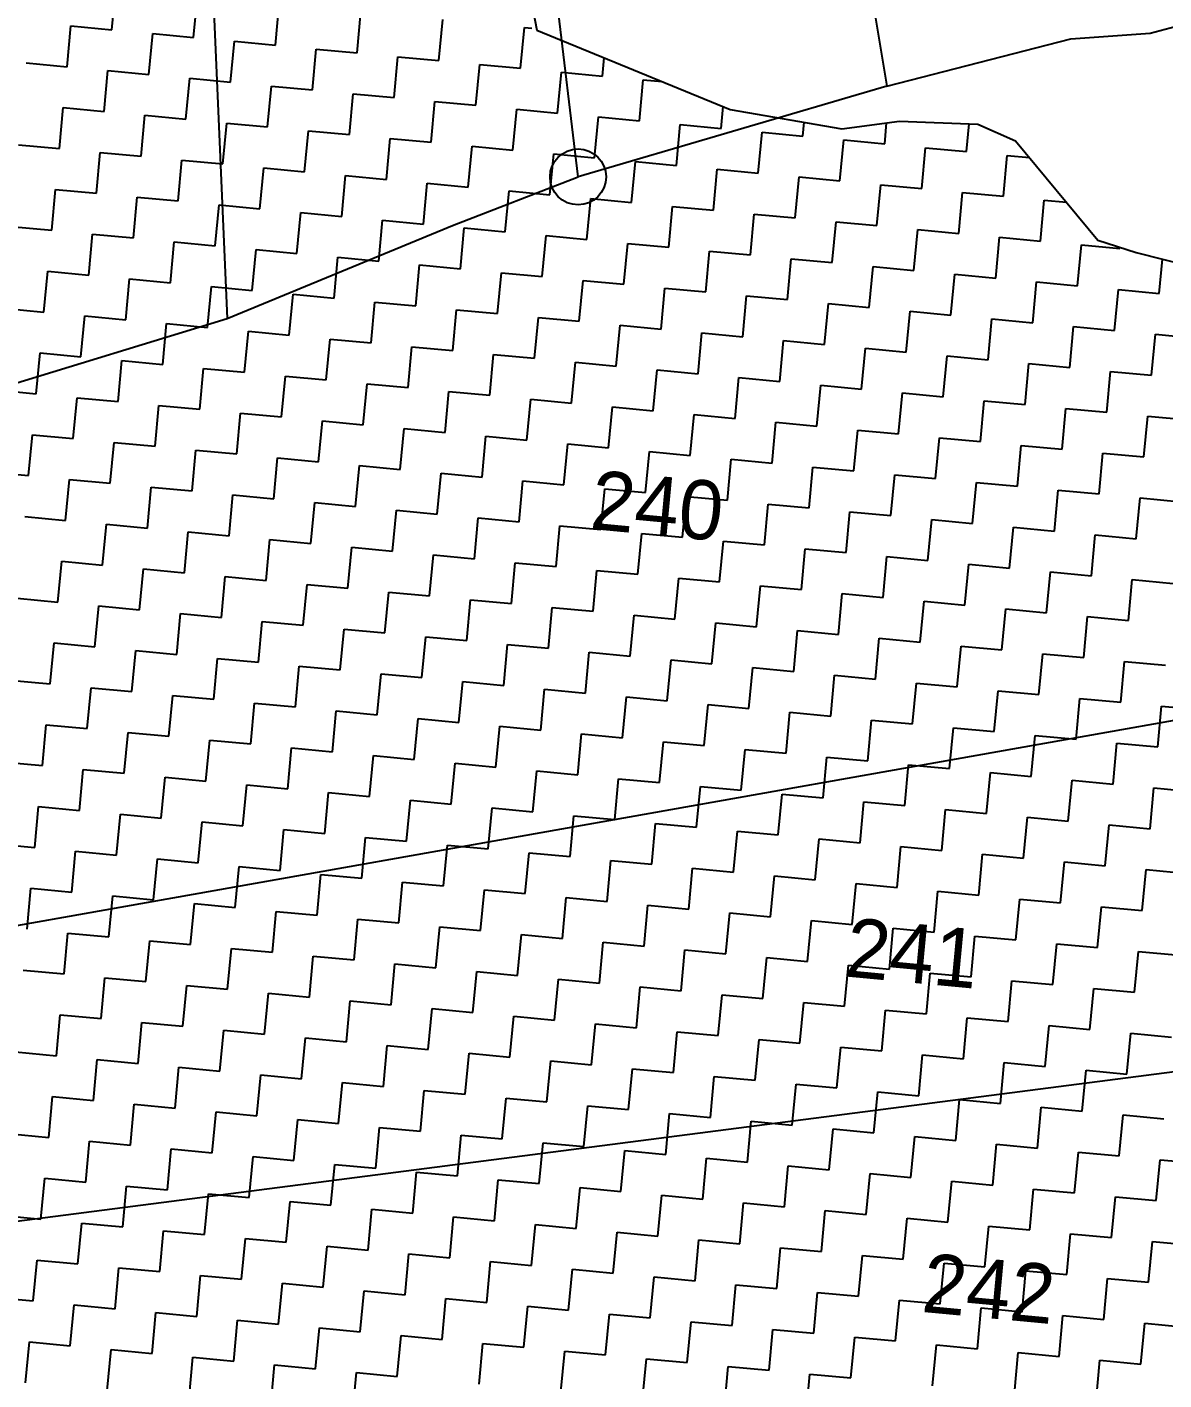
# Model space of a CAD drawing. Header units: metres. Extents: x 279090 to 282389, y 2073542 to 2078104.
# Drawn here: x 279604.6 to 279778.2, y 2076917.5 to 2077123.9 of the extents above; entities that cross this region are included whole.
import ezdxf
from ezdxf.enums import TextEntityAlignment as Align

# ---------------------------------------------------------------- set-up
doc = ezdxf.new("R2010")
doc.units = ezdxf.units.M
doc.header["$LTSCALE"] = 0.3
doc.header["$MEASUREMENT"] = 0
for name, color, linetype in [('POLY_HATCH', 12, 'Continuous'), ('POLY_PARCEL', 6, 'Continuous'), ('TEXT_PARCEL', 7, 'Continuous')]:
    doc.layers.add(name, color=color, linetype=linetype)
doc.styles.add('TEXT_MAP', font='', dxfattribs={"height": 1.8})
doc.styles.get('TEXT_MAP').set_extended_font_data('Kruti Dev 050')

msp = doc.modelspace()

# ---------------------------------------------------------------- linework, layer by layer
msp.add_circle((279688.74, 2077101.07), 4.27)
at = {"layer": 'POLY_HATCH', "linetype": 'Continuous'}
for p, q in [((279617.58, 2077123.53), (279618.17, 2077129.77)), ((279630.06, 2077122.36), (279630.65, 2077128.59)), ((279642.54, 2077121.18), (279643.12, 2077127.42)), ((279655.01, 2077120), (279655.6, 2077126.24)), ((279610.75, 2077117.88), (279611.34, 2077124.12)), ((279611.34, 2077124.12), (279617.58, 2077123.53)), ((279667.49, 2077118.83), (279668.08, 2077125.07)), ((279679.97, 2077117.65), (279680.56, 2077123.89)), ((279680.56, 2077123.89), (279681.68, 2077123.78)), ((279623.23, 2077116.7), (279623.82, 2077122.94)), ((279623.82, 2077122.94), (279630.06, 2077122.36)), ((279635.71, 2077115.53), (279636.3, 2077121.77)), ((279636.3, 2077121.77), (279642.54, 2077121.18)), ((279648.19, 2077114.35), (279648.78, 2077120.59)), ((279648.78, 2077120.59), (279655.01, 2077120)), ((279660.67, 2077113.18), (279661.25, 2077119.41)), ((279661.25, 2077119.41), (279667.49, 2077118.83)), ((279692.45, 2077116.47), (279692.71, 2077119.26)), ((279604.51, 2077118.47), (279610.75, 2077117.88)), ((279616.4, 2077111.05), (279616.99, 2077117.29)), ((279616.99, 2077117.29), (279623.23, 2077116.7)), ((279673.14, 2077112), (279673.73, 2077118.24)), ((279673.73, 2077118.24), (279679.97, 2077117.65)), ((279685.62, 2077110.82), (279686.21, 2077117.06)), ((279686.21, 2077117.06), (279692.45, 2077116.47)), ((279628.88, 2077109.88), (279629.47, 2077116.12)), ((279629.47, 2077116.12), (279635.71, 2077115.53)), ((279641.36, 2077108.7), (279641.95, 2077114.94)), ((279641.95, 2077114.94), (279648.19, 2077114.35)), ((279698.1, 2077109.65), (279698.69, 2077115.89)), ((279698.69, 2077115.89), (279701.6, 2077115.61)), ((279653.84, 2077107.52), (279654.43, 2077113.76)), ((279654.43, 2077113.76), (279660.67, 2077113.18)), ((279609.58, 2077105.4), (279610.16, 2077111.64)), ((279610.16, 2077111.64), (279616.4, 2077111.05)), ((279666.32, 2077106.35), (279666.9, 2077112.59)), ((279666.9, 2077112.59), (279673.14, 2077112)), ((279678.8, 2077105.17), (279679.38, 2077111.41)), ((279679.38, 2077111.41), (279685.62, 2077110.82)), ((279710.58, 2077108.47), (279710.89, 2077111.8)), ((279622.05, 2077104.23), (279622.64, 2077110.47)), ((279622.64, 2077110.47), (279628.88, 2077109.88)), ((279634.53, 2077103.05), (279635.12, 2077109.29)), ((279635.12, 2077109.29), (279641.36, 2077108.7)), ((279691.27, 2077104), (279691.86, 2077110.24)), ((279691.86, 2077110.24), (279698.1, 2077109.65)), ((279703.75, 2077102.82), (279704.34, 2077109.06)), ((279704.34, 2077109.06), (279710.58, 2077108.47)), ((279723.06, 2077107.29), (279723.26, 2077109.41)), ((279735.54, 2077106.12), (279735.84, 2077109.33)), ((279748.01, 2077104.94), (279748.41, 2077109.18)), ((279647.01, 2077101.87), (279647.6, 2077108.11)), ((279647.6, 2077108.11), (279653.84, 2077107.52)), ((279659.49, 2077100.7), (279660.08, 2077106.94)), ((279660.08, 2077106.94), (279666.32, 2077106.35)), ((279716.23, 2077101.64), (279716.82, 2077107.88)), ((279716.82, 2077107.88), (279723.06, 2077107.29)), ((279728.71, 2077100.47), (279729.3, 2077106.71)), ((279729.3, 2077106.71), (279735.54, 2077106.12)), ((279603.34, 2077105.99), (279609.58, 2077105.4)), ((279615.23, 2077098.57), (279615.82, 2077104.81)), ((279615.82, 2077104.81), (279622.05, 2077104.23)), ((279671.97, 2077099.52), (279672.56, 2077105.76)), ((279672.56, 2077105.76), (279678.8, 2077105.17)), ((279741.19, 2077099.29), (279741.77, 2077105.53)), ((279741.77, 2077105.53), (279748.01, 2077104.94)), ((279627.71, 2077097.4), (279628.29, 2077103.64)), ((279628.29, 2077103.64), (279634.53, 2077103.05)), ((279684.45, 2077098.35), (279685.03, 2077104.58)), ((279685.03, 2077104.58), (279691.27, 2077104)), ((279696.92, 2077097.17), (279697.51, 2077103.41)), ((279697.51, 2077103.41), (279703.75, 2077102.82)), ((279753.67, 2077098.12), (279754.25, 2077104.35)), ((279754.25, 2077104.35), (279757.62, 2077104.04)), ((279640.18, 2077096.22), (279640.77, 2077102.46)), ((279640.77, 2077102.46), (279647.01, 2077101.87)), ((279652.66, 2077095.05), (279653.25, 2077101.29)), ((279653.25, 2077101.29), (279659.49, 2077100.7)), ((279709.4, 2077095.99), (279709.99, 2077102.23)), ((279709.99, 2077102.23), (279716.23, 2077101.64)), ((279721.88, 2077094.82), (279722.47, 2077101.06)), ((279722.47, 2077101.06), (279728.71, 2077100.47)), ((279608.4, 2077092.92), (279608.99, 2077099.16)), ((279608.99, 2077099.16), (279615.23, 2077098.57)), ((279665.14, 2077093.87), (279665.73, 2077100.11)), ((279665.73, 2077100.11), (279671.97, 2077099.52)), ((279677.62, 2077092.69), (279678.21, 2077098.93)), ((279678.21, 2077098.93), (279684.45, 2077098.35)), ((279734.36, 2077093.64), (279734.95, 2077099.88)), ((279734.95, 2077099.88), (279741.19, 2077099.29)), ((279746.84, 2077092.46), (279747.43, 2077098.7)), ((279747.43, 2077098.7), (279753.67, 2077098.12)), ((279620.88, 2077091.75), (279621.47, 2077097.99)), ((279621.47, 2077097.99), (279627.71, 2077097.4)), ((279633.36, 2077090.57), (279633.94, 2077096.81)), ((279633.94, 2077096.81), (279640.18, 2077096.22)), ((279690.1, 2077091.52), (279690.69, 2077097.76)), ((279690.69, 2077097.76), (279696.92, 2077097.17)), ((279702.58, 2077090.34), (279703.16, 2077096.58)), ((279703.16, 2077096.58), (279709.4, 2077095.99)), ((279759.32, 2077091.29), (279759.9, 2077097.53)), ((279759.9, 2077097.53), (279763.27, 2077097.21)), ((279645.83, 2077089.4), (279646.42, 2077095.63)), ((279646.42, 2077095.63), (279652.66, 2077095.05)), ((279658.31, 2077088.22), (279658.9, 2077094.46)), ((279658.9, 2077094.46), (279665.14, 2077093.87)), ((279715.05, 2077089.17), (279715.64, 2077095.4)), ((279715.64, 2077095.4), (279721.88, 2077094.82)), ((279602.16, 2077093.51), (279608.4, 2077092.92)), ((279614.05, 2077086.1), (279614.64, 2077092.34)), ((279614.64, 2077092.34), (279620.88, 2077091.75)), ((279670.79, 2077087.04), (279671.38, 2077093.28)), ((279671.38, 2077093.28), (279677.62, 2077092.69)), ((279727.53, 2077087.99), (279728.12, 2077094.23)), ((279728.12, 2077094.23), (279734.36, 2077093.64)), ((279740.01, 2077086.81), (279740.6, 2077093.05)), ((279740.6, 2077093.05), (279746.84, 2077092.46)), ((279626.53, 2077084.92), (279627.12, 2077091.16)), ((279627.12, 2077091.16), (279633.36, 2077090.57)), ((279683.27, 2077085.87), (279683.86, 2077092.11)), ((279683.86, 2077092.11), (279690.1, 2077091.52)), ((279695.75, 2077084.69), (279696.34, 2077090.93)), ((279696.34, 2077090.93), (279702.58, 2077090.34)), ((279752.49, 2077085.64), (279753.08, 2077091.88)), ((279753.08, 2077091.88), (279759.32, 2077091.29)), ((279764.97, 2077084.46), (279765.56, 2077090.7)), ((279765.56, 2077090.7), (279771.41, 2077090.15)), ((279639.01, 2077083.74), (279639.6, 2077089.98)), ((279639.6, 2077089.98), (279645.83, 2077089.4)), ((279651.49, 2077082.57), (279652.07, 2077088.81)), ((279652.07, 2077088.81), (279658.31, 2077088.22)), ((279708.23, 2077083.51), (279708.81, 2077089.75)), ((279708.81, 2077089.75), (279715.05, 2077089.17)), ((279720.71, 2077082.34), (279721.29, 2077088.58)), ((279721.29, 2077088.58), (279727.53, 2077087.99)), ((279777.45, 2077083.28), (279777.94, 2077088.5)), ((279607.22, 2077080.45), (279607.81, 2077086.68)), ((279607.81, 2077086.68), (279614.05, 2077086.1)), ((279663.96, 2077081.39), (279664.55, 2077087.63)), ((279664.55, 2077087.63), (279670.79, 2077087.04)), ((279676.44, 2077080.22), (279677.03, 2077086.45)), ((279677.03, 2077086.45), (279683.27, 2077085.87)), ((279733.18, 2077081.16), (279733.77, 2077087.4)), ((279733.77, 2077087.4), (279740.01, 2077086.81)), ((279745.66, 2077079.99), (279746.25, 2077086.22)), ((279746.25, 2077086.22), (279752.49, 2077085.64)), ((279619.7, 2077079.27), (279620.29, 2077085.51)), ((279620.29, 2077085.51), (279626.53, 2077084.92)), ((279632.18, 2077078.09), (279632.77, 2077084.33)), ((279632.77, 2077084.33), (279639.01, 2077083.74)), ((279688.92, 2077079.04), (279689.51, 2077085.28)), ((279689.51, 2077085.28), (279695.75, 2077084.69)), ((279701.4, 2077077.86), (279701.99, 2077084.1)), ((279701.99, 2077084.1), (279708.23, 2077083.51)), ((279758.14, 2077078.81), (279758.73, 2077085.05)), ((279758.73, 2077085.05), (279764.97, 2077084.46)), ((279644.66, 2077076.92), (279645.25, 2077083.16)), ((279645.25, 2077083.16), (279651.49, 2077082.57)), ((279657.14, 2077075.74), (279657.73, 2077081.98)), ((279657.73, 2077081.98), (279663.96, 2077081.39)), ((279713.88, 2077076.69), (279714.47, 2077082.93)), ((279714.47, 2077082.93), (279720.71, 2077082.34)), ((279770.62, 2077077.63), (279771.21, 2077083.87)), ((279771.21, 2077083.87), (279777.45, 2077083.28)), ((279600.98, 2077081.03), (279607.22, 2077080.45)), ((279612.87, 2077073.62), (279613.46, 2077079.86)), ((279613.46, 2077079.86), (279619.7, 2077079.27)), ((279669.62, 2077074.56), (279670.2, 2077080.8)), ((279670.2, 2077080.8), (279676.44, 2077080.22)), ((279726.36, 2077075.51), (279726.94, 2077081.75)), ((279726.94, 2077081.75), (279733.18, 2077081.16)), ((279738.83, 2077074.33), (279739.42, 2077080.57)), ((279739.42, 2077080.57), (279745.66, 2077079.99)), ((279625.35, 2077072.44), (279625.94, 2077078.68)), ((279625.94, 2077078.68), (279632.18, 2077078.09)), ((279682.09, 2077073.39), (279682.68, 2077079.63)), ((279682.68, 2077079.63), (279688.92, 2077079.04)), ((279694.57, 2077072.21), (279695.16, 2077078.45)), ((279695.16, 2077078.45), (279701.4, 2077077.86)), ((279751.31, 2077073.16), (279751.9, 2077079.4)), ((279751.9, 2077079.4), (279758.14, 2077078.81)), ((279763.79, 2077071.98), (279764.38, 2077078.22)), ((279764.38, 2077078.22), (279770.62, 2077077.63)), ((279637.83, 2077071.27), (279638.42, 2077077.51)), ((279638.42, 2077077.51), (279644.66, 2077076.92)), ((279650.31, 2077070.09), (279650.9, 2077076.33)), ((279650.9, 2077076.33), (279657.14, 2077075.74)), ((279707.05, 2077071.04), (279707.64, 2077077.28)), ((279707.64, 2077077.28), (279713.88, 2077076.69)), ((279719.53, 2077069.86), (279720.12, 2077076.1)), ((279720.12, 2077076.1), (279726.36, 2077075.51)), ((279776.27, 2077070.81), (279776.86, 2077077.05)), ((279776.86, 2077077.05), (279783.1, 2077076.46)), ((279606.05, 2077067.97), (279606.64, 2077074.21)), ((279606.64, 2077074.21), (279612.87, 2077073.62)), ((279662.79, 2077068.91), (279663.38, 2077075.15)), ((279663.38, 2077075.15), (279669.62, 2077074.56)), ((279675.27, 2077067.74), (279675.85, 2077073.98)), ((279675.85, 2077073.98), (279682.09, 2077073.39)), ((279732.01, 2077068.68), (279732.6, 2077074.92)), ((279732.6, 2077074.92), (279738.83, 2077074.33)), ((279744.49, 2077067.51), (279745.07, 2077073.75)), ((279745.07, 2077073.75), (279751.31, 2077073.16)), ((279618.53, 2077066.79), (279619.11, 2077073.03)), ((279619.11, 2077073.03), (279625.35, 2077072.44)), ((279631, 2077065.61), (279631.59, 2077071.85)), ((279631.59, 2077071.85), (279637.83, 2077071.27)), ((279687.74, 2077066.56), (279688.33, 2077072.8)), ((279688.33, 2077072.8), (279694.57, 2077072.21)), ((279700.22, 2077065.38), (279700.81, 2077071.62)), ((279700.81, 2077071.62), (279707.05, 2077071.04)), ((279756.96, 2077066.33), (279757.55, 2077072.57)), ((279757.55, 2077072.57), (279763.79, 2077071.98)), ((279643.48, 2077064.44), (279644.07, 2077070.68)), ((279644.07, 2077070.68), (279650.31, 2077070.09)), ((279655.96, 2077063.26), (279656.55, 2077069.5)), ((279656.55, 2077069.5), (279662.79, 2077068.91)), ((279712.7, 2077064.21), (279713.29, 2077070.45)), ((279713.29, 2077070.45), (279719.53, 2077069.86)), ((279769.44, 2077065.15), (279770.03, 2077071.39)), ((279770.03, 2077071.39), (279776.27, 2077070.81)), ((279599.81, 2077068.56), (279606.05, 2077067.97)), ((279668.44, 2077062.09), (279669.03, 2077068.33)), ((279669.03, 2077068.33), (279675.27, 2077067.74)), ((279725.18, 2077063.03), (279725.77, 2077069.27)), ((279725.77, 2077069.27), (279732.01, 2077068.68)), ((279737.66, 2077061.86), (279738.25, 2077068.1)), ((279738.25, 2077068.1), (279744.49, 2077067.51)), ((279611.7, 2077061.14), (279612.29, 2077067.38)), ((279612.29, 2077067.38), (279618.53, 2077066.79)), ((279624.18, 2077059.96), (279624.77, 2077066.2)), ((279624.77, 2077066.2), (279631, 2077065.61)), ((279680.92, 2077060.91), (279681.51, 2077067.15)), ((279681.51, 2077067.15), (279687.74, 2077066.56)), ((279693.4, 2077059.73), (279693.98, 2077065.97)), ((279693.98, 2077065.97), (279700.22, 2077065.38)), ((279750.14, 2077060.68), (279750.72, 2077066.92)), ((279750.72, 2077066.92), (279756.96, 2077066.33)), ((279762.61, 2077059.5), (279763.2, 2077065.74)), ((279763.2, 2077065.74), (279769.44, 2077065.15)), ((279636.66, 2077058.79), (279637.24, 2077065.03)), ((279637.24, 2077065.03), (279643.48, 2077064.44)), ((279649.13, 2077057.61), (279649.72, 2077063.85)), ((279649.72, 2077063.85), (279655.96, 2077063.26)), ((279705.87, 2077058.56), (279706.46, 2077064.8)), ((279706.46, 2077064.8), (279712.7, 2077064.21)), ((279718.35, 2077057.38), (279718.94, 2077063.62)), ((279718.94, 2077063.62), (279725.18, 2077063.03)), ((279775.09, 2077058.33), (279775.68, 2077064.57)), ((279775.68, 2077064.57), (279781.92, 2077063.98)), ((279604.87, 2077055.49), (279605.46, 2077061.73)), ((279605.46, 2077061.73), (279611.7, 2077061.14)), ((279661.61, 2077056.44), (279662.2, 2077062.67)), ((279662.2, 2077062.67), (279668.44, 2077062.09)), ((279674.09, 2077055.26), (279674.68, 2077061.5)), ((279674.68, 2077061.5), (279680.92, 2077060.91)), ((279730.83, 2077056.21), (279731.42, 2077062.44)), ((279731.42, 2077062.44), (279737.66, 2077061.86)), ((279743.31, 2077055.03), (279743.9, 2077061.27)), ((279743.9, 2077061.27), (279750.14, 2077060.68)), ((279617.35, 2077054.31), (279617.94, 2077060.55)), ((279617.94, 2077060.55), (279624.18, 2077059.96)), ((279629.83, 2077053.14), (279630.42, 2077059.38)), ((279630.42, 2077059.38), (279636.66, 2077058.79)), ((279686.57, 2077054.08), (279687.16, 2077060.32)), ((279687.16, 2077060.32), (279693.4, 2077059.73)), ((279755.79, 2077053.85), (279756.38, 2077060.09)), ((279756.38, 2077060.09), (279762.61, 2077059.5)), ((279642.31, 2077051.96), (279642.89, 2077058.2)), ((279642.89, 2077058.2), (279649.13, 2077057.61)), ((279699.05, 2077052.91), (279699.64, 2077059.15)), ((279699.64, 2077059.15), (279705.87, 2077058.56)), ((279711.53, 2077051.73), (279712.11, 2077057.97)), ((279712.11, 2077057.97), (279718.35, 2077057.38)), ((279768.27, 2077052.68), (279768.85, 2077058.92)), ((279768.85, 2077058.92), (279775.09, 2077058.33)), ((279598.63, 2077056.08), (279604.87, 2077055.49)), ((279654.78, 2077050.78), (279655.37, 2077057.02)), ((279655.37, 2077057.02), (279661.61, 2077056.44)), ((279667.26, 2077049.61), (279667.85, 2077055.85)), ((279667.85, 2077055.85), (279674.09, 2077055.26)), ((279724, 2077050.55), (279724.59, 2077056.79)), ((279724.59, 2077056.79), (279730.83, 2077056.21)), ((279736.48, 2077049.38), (279737.07, 2077055.62)), ((279737.07, 2077055.62), (279743.31, 2077055.03)), ((279610.52, 2077048.66), (279611.11, 2077054.9)), ((279611.11, 2077054.9), (279617.35, 2077054.31)), ((279623, 2077047.49), (279623.59, 2077053.72)), ((279623.59, 2077053.72), (279629.83, 2077053.14)), ((279679.74, 2077048.43), (279680.33, 2077054.67)), ((279680.33, 2077054.67), (279686.57, 2077054.08)), ((279692.22, 2077047.26), (279692.81, 2077053.49)), ((279692.81, 2077053.49), (279699.05, 2077052.91)), ((279748.96, 2077048.2), (279749.55, 2077054.44)), ((279749.55, 2077054.44), (279755.79, 2077053.85)), ((279761.44, 2077047.03), (279762.03, 2077053.26)), ((279762.03, 2077053.26), (279768.27, 2077052.68)), ((279635.48, 2077046.31), (279636.07, 2077052.55)), ((279636.07, 2077052.55), (279642.31, 2077051.96)), ((279647.96, 2077045.13), (279648.55, 2077051.37)), ((279648.55, 2077051.37), (279654.78, 2077050.78)), ((279704.7, 2077046.08), (279705.29, 2077052.32)), ((279705.29, 2077052.32), (279711.53, 2077051.73)), ((279717.18, 2077044.9), (279717.76, 2077051.14)), ((279717.76, 2077051.14), (279724, 2077050.55)), ((279773.92, 2077045.85), (279774.51, 2077052.09)), ((279774.51, 2077052.09), (279780.74, 2077051.5)), ((279604.28, 2077049.25), (279610.52, 2077048.66)), ((279660.44, 2077043.96), (279661.02, 2077050.2)), ((279661.02, 2077050.2), (279667.26, 2077049.61)), ((279672.91, 2077042.78), (279673.5, 2077049.02)), ((279673.5, 2077049.02), (279679.74, 2077048.43)), ((279729.65, 2077043.73), (279730.24, 2077049.97)), ((279730.24, 2077049.97), (279736.48, 2077049.38)), ((279616.17, 2077041.83), (279616.76, 2077048.07)), ((279616.76, 2077048.07), (279623, 2077047.49)), ((279628.65, 2077040.66), (279629.24, 2077046.9)), ((279629.24, 2077046.9), (279635.48, 2077046.31)), ((279685.39, 2077041.6), (279685.98, 2077047.84)), ((279685.98, 2077047.84), (279692.22, 2077047.26)), ((279742.13, 2077042.55), (279742.72, 2077048.79)), ((279742.72, 2077048.79), (279748.96, 2077048.2)), ((279754.61, 2077041.37), (279755.2, 2077047.61)), ((279755.2, 2077047.61), (279761.44, 2077047.03)), ((279641.13, 2077039.48), (279641.72, 2077045.72)), ((279641.72, 2077045.72), (279647.96, 2077045.13)), ((279697.87, 2077040.43), (279698.46, 2077046.67)), ((279698.46, 2077046.67), (279704.7, 2077046.08)), ((279710.35, 2077039.25), (279710.94, 2077045.49)), ((279710.94, 2077045.49), (279717.18, 2077044.9)), ((279767.09, 2077040.2), (279767.68, 2077046.44)), ((279767.68, 2077046.44), (279773.92, 2077045.85)), ((279653.61, 2077038.31), (279654.2, 2077044.54)), ((279654.2, 2077044.54), (279660.44, 2077043.96)), ((279666.09, 2077037.13), (279666.67, 2077043.37)), ((279666.67, 2077043.37), (279672.91, 2077042.78)), ((279722.83, 2077038.08), (279723.42, 2077044.31)), ((279723.42, 2077044.31), (279729.65, 2077043.73)), ((279735.31, 2077036.9), (279735.89, 2077043.14)), ((279735.89, 2077043.14), (279742.13, 2077042.55)), ((279609.35, 2077036.18), (279609.93, 2077042.42)), ((279609.93, 2077042.42), (279616.17, 2077041.83)), ((279621.82, 2077035.01), (279622.41, 2077041.25)), ((279622.41, 2077041.25), (279628.65, 2077040.66)), ((279678.57, 2077035.95), (279679.15, 2077042.19)), ((279679.15, 2077042.19), (279685.39, 2077041.6)), ((279691.04, 2077034.78), (279691.63, 2077041.02)), ((279691.63, 2077041.02), (279697.87, 2077040.43)), ((279747.78, 2077035.72), (279748.37, 2077041.96)), ((279748.37, 2077041.96), (279754.61, 2077041.37)), ((279760.26, 2077034.55), (279760.85, 2077040.79)), ((279760.85, 2077040.79), (279767.09, 2077040.2)), ((279634.3, 2077033.83), (279634.89, 2077040.07)), ((279634.89, 2077040.07), (279641.13, 2077039.48)), ((279646.78, 2077032.65), (279647.37, 2077038.89)), ((279647.37, 2077038.89), (279653.61, 2077038.31)), ((279703.52, 2077033.6), (279704.11, 2077039.84)), ((279704.11, 2077039.84), (279710.35, 2077039.25)), ((279716, 2077032.42), (279716.59, 2077038.66)), ((279716.59, 2077038.66), (279722.83, 2077038.08)), ((279772.74, 2077033.37), (279773.33, 2077039.61)), ((279773.33, 2077039.61), (279779.57, 2077039.02)), ((279603.11, 2077036.77), (279609.35, 2077036.18)), ((279659.26, 2077031.48), (279659.85, 2077037.72)), ((279659.85, 2077037.72), (279666.09, 2077037.13)), ((279671.74, 2077030.3), (279672.33, 2077036.54)), ((279672.33, 2077036.54), (279678.57, 2077035.95)), ((279728.48, 2077031.25), (279729.07, 2077037.49)), ((279729.07, 2077037.49), (279735.31, 2077036.9)), ((279615, 2077029.36), (279615.59, 2077035.6)), ((279615.59, 2077035.6), (279621.82, 2077035.01)), ((279627.48, 2077028.18), (279628.06, 2077034.42)), ((279628.06, 2077034.42), (279634.3, 2077033.83)), ((279684.22, 2077029.13), (279684.8, 2077035.37)), ((279684.8, 2077035.37), (279691.04, 2077034.78)), ((279740.96, 2077030.07), (279741.55, 2077036.31)), ((279741.55, 2077036.31), (279747.78, 2077035.72)), ((279753.44, 2077028.9), (279754.02, 2077035.14)), ((279754.02, 2077035.14), (279760.26, 2077034.55)), ((279639.95, 2077027), (279640.54, 2077033.24)), ((279640.54, 2077033.24), (279646.78, 2077032.65)), ((279696.69, 2077027.95), (279697.28, 2077034.19)), ((279697.28, 2077034.19), (279703.52, 2077033.6)), ((279709.17, 2077026.77), (279709.76, 2077033.01)), ((279709.76, 2077033.01), (279716, 2077032.42)), ((279765.91, 2077027.72), (279766.5, 2077033.96)), ((279766.5, 2077033.96), (279772.74, 2077033.37)), ((279652.43, 2077025.83), (279653.02, 2077032.07)), ((279653.02, 2077032.07), (279659.26, 2077031.48)), ((279664.91, 2077024.65), (279665.5, 2077030.89)), ((279665.5, 2077030.89), (279671.74, 2077030.3)), ((279721.65, 2077025.6), (279722.24, 2077031.84)), ((279722.24, 2077031.84), (279728.48, 2077031.25)), ((279734.13, 2077024.42), (279734.72, 2077030.66)), ((279734.72, 2077030.66), (279740.96, 2077030.07)), ((279608.17, 2077023.7), (279608.76, 2077029.94)), ((279608.76, 2077029.94), (279615, 2077029.36)), ((279620.65, 2077022.53), (279621.24, 2077028.77)), ((279621.24, 2077028.77), (279627.48, 2077028.18)), ((279677.39, 2077023.47), (279677.98, 2077029.71)), ((279677.98, 2077029.71), (279684.22, 2077029.13)), ((279689.87, 2077022.3), (279690.46, 2077028.54)), ((279690.46, 2077028.54), (279696.69, 2077027.95)), ((279746.61, 2077023.25), (279747.2, 2077029.48)), ((279747.2, 2077029.48), (279753.44, 2077028.9)), ((279759.09, 2077022.07), (279759.67, 2077028.31)), ((279759.67, 2077028.31), (279765.91, 2077027.72)), ((279633.13, 2077021.35), (279633.71, 2077027.59)), ((279633.71, 2077027.59), (279639.95, 2077027)), ((279645.61, 2077020.18), (279646.19, 2077026.42)), ((279646.19, 2077026.42), (279652.43, 2077025.83)), ((279702.35, 2077021.12), (279702.93, 2077027.36)), ((279702.93, 2077027.36), (279709.17, 2077026.77)), ((279714.82, 2077019.95), (279715.41, 2077026.19)), ((279715.41, 2077026.19), (279721.65, 2077025.6)), ((279771.56, 2077020.89), (279772.15, 2077027.13)), ((279772.15, 2077027.13), (279778.39, 2077026.54)), ((279601.93, 2077024.29), (279608.17, 2077023.7)), ((279658.08, 2077019), (279658.67, 2077025.24)), ((279658.67, 2077025.24), (279664.91, 2077024.65)), ((279727.3, 2077018.77), (279727.89, 2077025.01)), ((279727.89, 2077025.01), (279734.13, 2077024.42)), ((279613.82, 2077016.88), (279614.41, 2077023.12)), ((279614.41, 2077023.12), (279620.65, 2077022.53)), ((279670.56, 2077017.82), (279671.15, 2077024.06)), ((279671.15, 2077024.06), (279677.39, 2077023.47)), ((279683.04, 2077016.65), (279683.63, 2077022.89)), ((279683.63, 2077022.89), (279689.87, 2077022.3)), ((279739.78, 2077017.59), (279740.37, 2077023.83)), ((279740.37, 2077023.83), (279746.61, 2077023.25)), ((279752.26, 2077016.42), (279752.85, 2077022.66)), ((279752.85, 2077022.66), (279759.09, 2077022.07)), ((279626.3, 2077015.7), (279626.89, 2077021.94)), ((279626.89, 2077021.94), (279633.13, 2077021.35)), ((279638.78, 2077014.53), (279639.37, 2077020.76)), ((279639.37, 2077020.76), (279645.61, 2077020.18)), ((279695.52, 2077015.47), (279696.11, 2077021.71)), ((279696.11, 2077021.71), (279702.35, 2077021.12)), ((279708, 2077014.3), (279708.58, 2077020.53)), ((279708.58, 2077020.53), (279714.82, 2077019.95)), ((279764.74, 2077015.24), (279765.33, 2077021.48)), ((279765.33, 2077021.48), (279771.56, 2077020.89)), ((279777.22, 2077014.07), (279777.8, 2077020.3)), ((279777.8, 2077020.3), (279784.04, 2077019.72)), ((279651.26, 2077013.35), (279651.84, 2077019.59)), ((279651.84, 2077019.59), (279658.08, 2077019)), ((279663.73, 2077012.17), (279664.32, 2077018.41)), ((279664.32, 2077018.41), (279670.56, 2077017.82)), ((279720.48, 2077013.12), (279721.06, 2077019.36)), ((279721.06, 2077019.36), (279727.3, 2077018.77)), ((279732.95, 2077011.94), (279733.54, 2077018.18)), ((279733.54, 2077018.18), (279739.78, 2077017.59)), ((279606.99, 2077011.23), (279607.58, 2077017.47)), ((279607.58, 2077017.47), (279613.82, 2077016.88)), ((279619.47, 2077010.05), (279620.06, 2077016.29)), ((279620.06, 2077016.29), (279626.3, 2077015.7)), ((279676.21, 2077011), (279676.8, 2077017.24)), ((279676.8, 2077017.24), (279683.04, 2077016.65)), ((279688.69, 2077009.82), (279689.28, 2077016.06)), ((279689.28, 2077016.06), (279695.52, 2077015.47)), ((279745.43, 2077010.77), (279746.02, 2077017.01)), ((279746.02, 2077017.01), (279752.26, 2077016.42)), ((279757.91, 2077009.59), (279758.5, 2077015.83)), ((279758.5, 2077015.83), (279764.74, 2077015.24)), ((279631.95, 2077008.87), (279632.54, 2077015.11)), ((279632.54, 2077015.11), (279638.78, 2077014.53)), ((279644.43, 2077007.7), (279645.02, 2077013.94)), ((279645.02, 2077013.94), (279651.26, 2077013.35)), ((279701.17, 2077008.64), (279701.76, 2077014.88)), ((279701.76, 2077014.88), (279708, 2077014.3)), ((279770.39, 2077008.41), (279770.98, 2077014.65)), ((279770.98, 2077014.65), (279777.22, 2077014.07)), ((279600.75, 2077011.81), (279606.99, 2077011.23)), ((279656.91, 2077006.52), (279657.5, 2077012.76)), ((279657.5, 2077012.76), (279663.73, 2077012.17)), ((279713.65, 2077007.47), (279714.24, 2077013.71)), ((279714.24, 2077013.71), (279720.48, 2077013.12)), ((279726.13, 2077006.29), (279726.71, 2077012.53)), ((279726.71, 2077012.53), (279732.95, 2077011.94)), ((279612.64, 2077004.4), (279613.23, 2077010.64)), ((279613.23, 2077010.64), (279619.47, 2077010.05)), ((279669.39, 2077005.35), (279669.97, 2077011.58)), ((279669.97, 2077011.58), (279676.21, 2077011)), ((279681.86, 2077004.17), (279682.45, 2077010.41)), ((279682.45, 2077010.41), (279688.69, 2077009.82)), ((279738.6, 2077005.12), (279739.19, 2077011.35)), ((279739.19, 2077011.35), (279745.43, 2077010.77)), ((279751.08, 2077003.94), (279751.67, 2077010.18)), ((279751.67, 2077010.18), (279757.91, 2077009.59)), ((279625.12, 2077003.22), (279625.71, 2077009.46)), ((279625.71, 2077009.46), (279631.95, 2077008.87)), ((279637.6, 2077002.05), (279638.19, 2077008.29)), ((279638.19, 2077008.29), (279644.43, 2077007.7)), ((279694.34, 2077002.99), (279694.93, 2077009.23)), ((279694.93, 2077009.23), (279701.17, 2077008.64)), ((279706.82, 2077001.82), (279707.41, 2077008.06)), ((279707.41, 2077008.06), (279713.65, 2077007.47)), ((279763.56, 2077002.76), (279764.15, 2077009)), ((279764.15, 2077009), (279770.39, 2077008.41)), ((279776.04, 2077001.59), (279776.63, 2077007.83)), ((279776.63, 2077007.83), (279782.87, 2077007.24)), ((279650.08, 2077000.87), (279650.67, 2077007.11)), ((279650.67, 2077007.11), (279656.91, 2077006.52)), ((279662.56, 2076999.69), (279663.15, 2077005.93)), ((279663.15, 2077005.93), (279669.39, 2077005.35)), ((279719.3, 2077000.64), (279719.89, 2077006.88)), ((279719.89, 2077006.88), (279726.13, 2077006.29)), ((279731.78, 2076999.46), (279732.37, 2077005.7)), ((279732.37, 2077005.7), (279738.6, 2077005.12)), ((279605.82, 2076998.75), (279606.41, 2077004.99)), ((279606.41, 2077004.99), (279612.64, 2077004.4)), ((279618.3, 2076997.57), (279618.88, 2077003.81)), ((279618.88, 2077003.81), (279625.12, 2077003.22)), ((279675.04, 2076998.52), (279675.62, 2077004.76)), ((279675.62, 2077004.76), (279681.86, 2077004.17)), ((279687.51, 2076997.34), (279688.1, 2077003.58)), ((279688.1, 2077003.58), (279694.34, 2077002.99)), ((279744.26, 2076998.29), (279744.84, 2077004.53)), ((279744.84, 2077004.53), (279751.08, 2077003.94)), ((279630.77, 2076996.4), (279631.36, 2077002.63)), ((279631.36, 2077002.63), (279637.6, 2077002.05)), ((279643.25, 2076995.22), (279643.84, 2077001.46)), ((279643.84, 2077001.46), (279650.08, 2077000.87)), ((279699.99, 2076996.17), (279700.58, 2077002.41)), ((279700.58, 2077002.41), (279706.82, 2077001.82)), ((279756.73, 2076997.11), (279757.32, 2077003.35)), ((279757.32, 2077003.35), (279763.56, 2077002.76)), ((279769.21, 2076995.94), (279769.8, 2077002.18)), ((279769.8, 2077002.18), (279776.04, 2077001.59)), ((279599.58, 2076999.34), (279605.82, 2076998.75)), ((279655.73, 2076994.04), (279656.32, 2077000.28)), ((279656.32, 2077000.28), (279662.56, 2076999.69)), ((279712.47, 2076994.99), (279713.06, 2077001.23)), ((279713.06, 2077001.23), (279719.3, 2077000.64)), ((279724.95, 2076993.81), (279725.54, 2077000.05)), ((279725.54, 2077000.05), (279731.78, 2076999.46)), ((279611.47, 2076991.92), (279612.06, 2076998.16)), ((279612.06, 2076998.16), (279618.3, 2076997.57)), ((279668.21, 2076992.87), (279668.8, 2076999.11)), ((279668.8, 2076999.11), (279675.04, 2076998.52)), ((279680.69, 2076991.69), (279681.28, 2076997.93)), ((279681.28, 2076997.93), (279687.51, 2076997.34)), ((279737.43, 2076992.64), (279738.02, 2076998.88)), ((279738.02, 2076998.88), (279744.26, 2076998.29)), ((279749.91, 2076991.46), (279750.49, 2076997.7)), ((279750.49, 2076997.7), (279756.73, 2076997.11)), ((279623.95, 2076990.74), (279624.54, 2076996.98)), ((279624.54, 2076996.98), (279630.77, 2076996.4)), ((279636.43, 2076989.57), (279637.01, 2076995.81)), ((279637.01, 2076995.81), (279643.25, 2076995.22)), ((279693.17, 2076990.51), (279693.75, 2076996.75)), ((279693.75, 2076996.75), (279699.99, 2076996.17)), ((279705.64, 2076989.34), (279706.23, 2076995.58)), ((279706.23, 2076995.58), (279712.47, 2076994.99)), ((279762.39, 2076990.28), (279762.97, 2076996.52)), ((279762.97, 2076996.52), (279769.21, 2076995.94)), ((279774.86, 2076989.11), (279775.45, 2076995.35)), ((279775.45, 2076995.35), (279781.69, 2076994.76)), ((279648.9, 2076988.39), (279649.49, 2076994.63)), ((279649.49, 2076994.63), (279655.73, 2076994.04)), ((279661.38, 2076987.22), (279661.97, 2076993.46)), ((279661.97, 2076993.46), (279668.21, 2076992.87)), ((279718.12, 2076988.16), (279718.71, 2076994.4)), ((279718.71, 2076994.4), (279724.95, 2076993.81)), ((279730.6, 2076986.99), (279731.19, 2076993.23)), ((279731.19, 2076993.23), (279737.43, 2076992.64)), ((279604.64, 2076986.27), (279605.23, 2076992.51)), ((279605.23, 2076992.51), (279611.47, 2076991.92)), ((279617.12, 2076985.09), (279617.71, 2076991.33)), ((279617.71, 2076991.33), (279623.95, 2076990.74)), ((279673.86, 2076986.04), (279674.45, 2076992.28)), ((279674.45, 2076992.28), (279680.69, 2076991.69)), ((279686.34, 2076984.86), (279686.93, 2076991.1)), ((279686.93, 2076991.1), (279693.17, 2076990.51)), ((279743.08, 2076985.81), (279743.67, 2076992.05)), ((279743.67, 2076992.05), (279749.91, 2076991.46)), ((279629.6, 2076983.92), (279630.19, 2076990.16)), ((279630.19, 2076990.16), (279636.43, 2076989.57)), ((279642.08, 2076982.74), (279642.66, 2076988.98)), ((279642.66, 2076988.98), (279648.9, 2076988.39)), ((279698.82, 2076983.69), (279699.41, 2076989.93)), ((279699.41, 2076989.93), (279705.64, 2076989.34)), ((279755.56, 2076984.63), (279756.15, 2076990.87)), ((279756.15, 2076990.87), (279762.39, 2076990.28)), ((279768.04, 2076983.46), (279768.62, 2076989.7)), ((279768.62, 2076989.7), (279774.86, 2076989.11)), ((279654.55, 2076981.57), (279655.14, 2076987.8)), ((279655.14, 2076987.8), (279661.38, 2076987.22)), ((279711.3, 2076982.51), (279711.88, 2076988.75)), ((279711.88, 2076988.75), (279718.12, 2076988.16)), ((279723.77, 2076981.34), (279724.36, 2076987.57)), ((279724.36, 2076987.57), (279730.6, 2076986.99)), ((279610.29, 2076979.44), (279610.88, 2076985.68)), ((279610.88, 2076985.68), (279617.12, 2076985.09)), ((279667.03, 2076980.39), (279667.62, 2076986.63)), ((279667.62, 2076986.63), (279673.86, 2076986.04)), ((279679.51, 2076979.21), (279680.1, 2076985.45)), ((279680.1, 2076985.45), (279686.34, 2076984.86)), ((279736.25, 2076980.16), (279736.84, 2076986.4)), ((279736.84, 2076986.4), (279743.08, 2076985.81)), ((279748.73, 2076978.98), (279749.32, 2076985.22)), ((279749.32, 2076985.22), (279755.56, 2076984.63)), ((279622.77, 2076978.27), (279623.36, 2076984.51)), ((279623.36, 2076984.51), (279629.6, 2076983.92)), ((279635.25, 2076977.09), (279635.84, 2076983.33)), ((279635.84, 2076983.33), (279642.08, 2076982.74)), ((279691.99, 2076978.04), (279692.58, 2076984.28)), ((279692.58, 2076984.28), (279698.82, 2076983.69)), ((279704.47, 2076976.86), (279705.06, 2076983.1)), ((279705.06, 2076983.1), (279711.3, 2076982.51)), ((279761.21, 2076977.81), (279761.8, 2076984.05)), ((279761.8, 2076984.05), (279768.04, 2076983.46)), ((279773.69, 2076976.63), (279774.28, 2076982.87)), ((279774.28, 2076982.87), (279780.51, 2076982.28)), ((279647.73, 2076975.91), (279648.32, 2076982.15)), ((279648.32, 2076982.15), (279654.55, 2076981.57)), ((279660.21, 2076974.74), (279660.79, 2076980.98)), ((279660.79, 2076980.98), (279667.03, 2076980.39)), ((279716.95, 2076975.68), (279717.53, 2076981.92)), ((279717.53, 2076981.92), (279723.77, 2076981.34)), ((279729.42, 2076974.51), (279730.01, 2076980.75)), ((279730.01, 2076980.75), (279736.25, 2076980.16)), ((279604.05, 2076980.03), (279610.29, 2076979.44)), ((279615.94, 2076972.62), (279616.53, 2076978.85)), ((279616.53, 2076978.85), (279622.77, 2076978.27)), ((279672.68, 2076973.56), (279673.27, 2076979.8)), ((279673.27, 2076979.8), (279679.51, 2076979.21)), ((279741.9, 2076973.33), (279742.49, 2076979.57)), ((279742.49, 2076979.57), (279748.73, 2076978.98)), ((279628.42, 2076971.44), (279629.01, 2076977.68)), ((279629.01, 2076977.68), (279635.25, 2076977.09)), ((279685.16, 2076972.39), (279685.75, 2076978.62)), ((279685.75, 2076978.62), (279691.99, 2076978.04)), ((279697.64, 2076971.21), (279698.23, 2076977.45)), ((279698.23, 2076977.45), (279704.47, 2076976.86)), ((279754.38, 2076972.16), (279754.97, 2076978.39)), ((279754.97, 2076978.39), (279761.21, 2076977.81)), ((279766.86, 2076970.98), (279767.45, 2076977.22)), ((279767.45, 2076977.22), (279773.69, 2076976.63)), ((279640.9, 2076970.26), (279641.49, 2076976.5)), ((279641.49, 2076976.5), (279647.73, 2076975.91)), ((279653.38, 2076969.09), (279653.97, 2076975.33)), ((279653.97, 2076975.33), (279660.21, 2076974.74)), ((279710.12, 2076970.03), (279710.71, 2076976.27)), ((279710.71, 2076976.27), (279716.95, 2076975.68)), ((279722.6, 2076968.86), (279723.19, 2076975.1)), ((279723.19, 2076975.1), (279729.42, 2076974.51)), ((279609.12, 2076966.96), (279609.7, 2076973.2)), ((279609.7, 2076973.2), (279615.94, 2076972.62)), ((279665.86, 2076967.91), (279666.45, 2076974.15)), ((279666.45, 2076974.15), (279672.68, 2076973.56)), ((279678.34, 2076966.73), (279678.92, 2076972.97)), ((279678.92, 2076972.97), (279685.16, 2076972.39)), ((279735.08, 2076967.68), (279735.66, 2076973.92)), ((279735.66, 2076973.92), (279741.9, 2076973.33)), ((279747.55, 2076966.5), (279748.14, 2076972.74)), ((279748.14, 2076972.74), (279754.38, 2076972.16)), ((279621.59, 2076965.79), (279622.18, 2076972.03)), ((279622.18, 2076972.03), (279628.42, 2076971.44)), ((279634.07, 2076964.61), (279634.66, 2076970.85)), ((279634.66, 2076970.85), (279640.9, 2076970.26)), ((279690.81, 2076965.56), (279691.4, 2076971.8)), ((279691.4, 2076971.8), (279697.64, 2076971.21)), ((279703.29, 2076964.38), (279703.88, 2076970.62)), ((279703.88, 2076970.62), (279710.12, 2076970.03)), ((279760.03, 2076965.33), (279760.62, 2076971.57)), ((279760.62, 2076971.57), (279766.86, 2076970.98)), ((279772.51, 2076964.15), (279773.1, 2076970.39)), ((279773.1, 2076970.39), (279779.34, 2076969.8)), ((279646.55, 2076963.44), (279647.14, 2076969.67)), ((279647.14, 2076969.67), (279653.38, 2076969.09)), ((279659.03, 2076962.26), (279659.62, 2076968.5)), ((279659.62, 2076968.5), (279665.86, 2076967.91)), ((279715.77, 2076963.21), (279716.36, 2076969.44)), ((279716.36, 2076969.44), (279722.6, 2076968.86)), ((279602.88, 2076967.55), (279609.12, 2076966.96)), ((279614.77, 2076960.14), (279615.36, 2076966.38)), ((279615.36, 2076966.38), (279621.59, 2076965.79)), ((279671.51, 2076961.08), (279672.1, 2076967.32)), ((279672.1, 2076967.32), (279678.34, 2076966.73)), ((279728.25, 2076962.03), (279728.84, 2076968.27)), ((279728.84, 2076968.27), (279735.08, 2076967.68)), ((279740.73, 2076960.85), (279741.32, 2076967.09)), ((279741.32, 2076967.09), (279747.55, 2076966.5)), ((279627.25, 2076958.96), (279627.83, 2076965.2)), ((279627.83, 2076965.2), (279634.07, 2076964.61)), ((279683.99, 2076959.91), (279684.57, 2076966.15)), ((279684.57, 2076966.15), (279690.81, 2076965.56)), ((279696.46, 2076958.73), (279697.05, 2076964.97)), ((279697.05, 2076964.97), (279703.29, 2076964.38)), ((279753.21, 2076959.68), (279753.79, 2076965.92)), ((279753.79, 2076965.92), (279760.03, 2076965.33)), ((279765.68, 2076958.5), (279766.27, 2076964.74)), ((279766.27, 2076964.74), (279772.51, 2076964.15)), ((279639.72, 2076957.78), (279640.31, 2076964.02)), ((279640.31, 2076964.02), (279646.55, 2076963.44)), ((279652.2, 2076956.61), (279652.79, 2076962.85)), ((279652.79, 2076962.85), (279659.03, 2076962.26)), ((279708.94, 2076957.55), (279709.53, 2076963.79)), ((279709.53, 2076963.79), (279715.77, 2076963.21)), ((279721.42, 2076956.38), (279722.01, 2076962.62)), ((279722.01, 2076962.62), (279728.25, 2076962.03)), ((279607.94, 2076954.49), (279608.53, 2076960.73)), ((279608.53, 2076960.73), (279614.77, 2076960.14)), ((279664.68, 2076955.43), (279665.27, 2076961.67)), ((279665.27, 2076961.67), (279671.51, 2076961.08)), ((279677.16, 2076954.26), (279677.75, 2076960.5)), ((279677.75, 2076960.5), (279683.99, 2076959.91)), ((279733.9, 2076955.2), (279734.49, 2076961.44)), ((279734.49, 2076961.44), (279740.73, 2076960.85)), ((279746.38, 2076954.03), (279746.97, 2076960.27)), ((279746.97, 2076960.27), (279753.21, 2076959.68)), ((279620.42, 2076953.31), (279621.01, 2076959.55)), ((279621.01, 2076959.55), (279627.25, 2076958.96)), ((279632.9, 2076952.13), (279633.48, 2076958.37)), ((279633.48, 2076958.37), (279639.72, 2076957.78)), ((279689.64, 2076953.08), (279690.23, 2076959.32)), ((279690.23, 2076959.32), (279696.46, 2076958.73)), ((279702.12, 2076951.9), (279702.7, 2076958.14)), ((279702.7, 2076958.14), (279708.94, 2076957.55)), ((279758.86, 2076952.85), (279759.44, 2076959.09)), ((279759.44, 2076959.09), (279765.68, 2076958.5)), ((279645.38, 2076950.96), (279645.96, 2076957.2)), ((279645.96, 2076957.2), (279652.2, 2076956.61)), ((279657.85, 2076949.78), (279658.44, 2076956.02)), ((279658.44, 2076956.02), (279664.68, 2076955.43)), ((279714.59, 2076950.73), (279715.18, 2076956.97)), ((279715.18, 2076956.97), (279721.42, 2076956.38)), ((279771.33, 2076951.67), (279771.92, 2076957.91)), ((279771.92, 2076957.91), (279778.16, 2076957.32)), ((279601.7, 2076955.07), (279607.94, 2076954.49)), ((279613.59, 2076947.66), (279614.18, 2076953.9)), ((279614.18, 2076953.9), (279620.42, 2076953.31)), ((279670.33, 2076948.6), (279670.92, 2076954.84)), ((279670.92, 2076954.84), (279677.16, 2076954.26)), ((279727.07, 2076949.55), (279727.66, 2076955.79)), ((279727.66, 2076955.79), (279733.9, 2076955.2)), ((279739.55, 2076948.37), (279740.14, 2076954.61)), ((279740.14, 2076954.61), (279746.38, 2076954.03)), ((279626.07, 2076946.48), (279626.66, 2076952.72)), ((279626.66, 2076952.72), (279632.9, 2076952.13)), ((279682.81, 2076947.43), (279683.4, 2076953.67)), ((279683.4, 2076953.67), (279689.64, 2076953.08)), ((279695.29, 2076946.25), (279695.88, 2076952.49)), ((279695.88, 2076952.49), (279702.12, 2076951.9)), ((279752.03, 2076947.2), (279752.62, 2076953.44)), ((279752.62, 2076953.44), (279758.86, 2076952.85)), ((279764.51, 2076946.02), (279765.1, 2076952.26)), ((279765.1, 2076952.26), (279771.33, 2076951.67)), ((279638.55, 2076945.31), (279639.14, 2076951.55)), ((279639.14, 2076951.55), (279645.38, 2076950.96)), ((279651.03, 2076944.13), (279651.61, 2076950.37)), ((279651.61, 2076950.37), (279657.85, 2076949.78)), ((279707.77, 2076945.08), (279708.35, 2076951.32)), ((279708.35, 2076951.32), (279714.59, 2076950.73)), ((279720.25, 2076943.9), (279720.83, 2076950.14)), ((279720.83, 2076950.14), (279727.07, 2076949.55)), ((279776.99, 2076944.85), (279777.57, 2076951.09)), ((279777.57, 2076951.09), (279783.81, 2076950.5)), ((279606.76, 2076942.01), (279607.35, 2076948.25)), ((279607.35, 2076948.25), (279613.59, 2076947.66)), ((279663.5, 2076942.95), (279664.09, 2076949.19)), ((279664.09, 2076949.19), (279670.33, 2076948.6)), ((279675.98, 2076941.78), (279676.57, 2076948.02)), ((279676.57, 2076948.02), (279682.81, 2076947.43)), ((279732.72, 2076942.72), (279733.31, 2076948.96)), ((279733.31, 2076948.96), (279739.55, 2076948.37)), ((279745.2, 2076941.55), (279745.79, 2076947.79)), ((279745.79, 2076947.79), (279752.03, 2076947.2)), ((279619.24, 2076940.83), (279619.83, 2076947.07)), ((279619.83, 2076947.07), (279626.07, 2076946.48)), ((279631.72, 2076939.66), (279632.31, 2076945.89)), ((279632.31, 2076945.89), (279638.55, 2076945.31)), ((279688.46, 2076940.6), (279689.05, 2076946.84)), ((279689.05, 2076946.84), (279695.29, 2076946.25)), ((279700.94, 2076939.43), (279701.53, 2076945.66)), ((279701.53, 2076945.66), (279707.77, 2076945.08)), ((279757.68, 2076940.37), (279758.27, 2076946.61)), ((279758.27, 2076946.61), (279764.51, 2076946.02)), ((279644.2, 2076938.48), (279644.79, 2076944.72)), ((279644.79, 2076944.72), (279651.03, 2076944.13)), ((279713.42, 2076938.25), (279714.01, 2076944.49)), ((279714.01, 2076944.49), (279720.25, 2076943.9)), ((279770.16, 2076939.2), (279770.75, 2076945.43)), ((279770.75, 2076945.43), (279776.99, 2076944.85)), ((279600.52, 2076942.6), (279606.76, 2076942.01)), ((279656.68, 2076937.3), (279657.27, 2076943.54)), ((279657.27, 2076943.54), (279663.5, 2076942.95)), ((279669.16, 2076936.13), (279669.74, 2076942.37)), ((279669.74, 2076942.37), (279675.98, 2076941.78)), ((279725.9, 2076937.07), (279726.48, 2076943.31)), ((279726.48, 2076943.31), (279732.72, 2076942.72)), ((279738.37, 2076935.9), (279738.96, 2076942.14)), ((279738.96, 2076942.14), (279745.2, 2076941.55)), ((279612.41, 2076935.18), (279613, 2076941.42)), ((279613, 2076941.42), (279619.24, 2076940.83)), ((279624.89, 2076934), (279625.48, 2076940.24)), ((279625.48, 2076940.24), (279631.72, 2076939.66)), ((279681.63, 2076934.95), (279682.22, 2076941.19)), ((279682.22, 2076941.19), (279688.46, 2076940.6)), ((279694.11, 2076933.77), (279694.7, 2076940.01)), ((279694.7, 2076940.01), (279700.94, 2076939.43)), ((279750.85, 2076934.72), (279751.44, 2076940.96)), ((279751.44, 2076940.96), (279757.68, 2076940.37)), ((279763.33, 2076933.54), (279763.92, 2076939.78)), ((279763.92, 2076939.78), (279770.16, 2076939.2)), ((279637.37, 2076932.83), (279637.96, 2076939.07)), ((279637.96, 2076939.07), (279644.2, 2076938.48)), ((279649.85, 2076931.65), (279650.44, 2076937.89)), ((279650.44, 2076937.89), (279656.68, 2076937.3)), ((279706.59, 2076932.6), (279707.18, 2076938.84)), ((279707.18, 2076938.84), (279713.42, 2076938.25)), ((279719.07, 2076931.42), (279719.66, 2076937.66)), ((279719.66, 2076937.66), (279725.9, 2076937.07)), ((279775.81, 2076932.37), (279776.4, 2076938.61)), ((279776.4, 2076938.61), (279782.64, 2076938.02)), ((279605.59, 2076929.53), (279606.18, 2076935.77)), ((279606.18, 2076935.77), (279612.41, 2076935.18)), ((279662.33, 2076930.48), (279662.92, 2076936.71)), ((279662.92, 2076936.71), (279669.16, 2076936.13)), ((279674.81, 2076929.3), (279675.39, 2076935.54)), ((279675.39, 2076935.54), (279681.63, 2076934.95)), ((279731.55, 2076930.25), (279732.14, 2076936.48)), ((279732.14, 2076936.48), (279738.37, 2076935.9)), ((279744.03, 2076929.07), (279744.61, 2076935.31)), ((279744.61, 2076935.31), (279750.85, 2076934.72)), ((279618.07, 2076928.35), (279618.65, 2076934.59)), ((279618.65, 2076934.59), (279624.89, 2076934)), ((279630.54, 2076927.18), (279631.13, 2076933.42)), ((279631.13, 2076933.42), (279637.37, 2076932.83)), ((279687.29, 2076928.12), (279687.87, 2076934.36)), ((279687.87, 2076934.36), (279694.11, 2076933.77)), ((279756.5, 2076927.89), (279757.09, 2076934.13)), ((279757.09, 2076934.13), (279763.33, 2076933.54)), ((279643.02, 2076926), (279643.61, 2076932.24)), ((279643.61, 2076932.24), (279649.85, 2076931.65)), ((279699.76, 2076926.95), (279700.35, 2076933.19)), ((279700.35, 2076933.19), (279706.59, 2076932.6)), ((279712.24, 2076925.77), (279712.83, 2076932.01)), ((279712.83, 2076932.01), (279719.07, 2076931.42)), ((279768.98, 2076926.72), (279769.57, 2076932.96)), ((279769.57, 2076932.96), (279775.81, 2076932.37)), ((279599.35, 2076930.12), (279605.59, 2076929.53)), ((279655.5, 2076924.82), (279656.09, 2076931.06)), ((279656.09, 2076931.06), (279662.33, 2076930.48)), ((279667.98, 2076923.65), (279668.57, 2076929.89)), ((279668.57, 2076929.89), (279674.81, 2076929.3)), ((279724.72, 2076924.59), (279725.31, 2076930.83)), ((279725.31, 2076930.83), (279731.55, 2076930.25)), ((279737.2, 2076923.42), (279737.79, 2076929.66)), ((279737.79, 2076929.66), (279744.03, 2076929.07)), ((279611.24, 2076922.7), (279611.83, 2076928.94)), ((279611.83, 2076928.94), (279618.07, 2076928.35)), ((279623.72, 2076921.53), (279624.31, 2076927.76)), ((279624.31, 2076927.76), (279630.54, 2076927.18)), ((279680.46, 2076922.47), (279681.05, 2076928.71)), ((279681.05, 2076928.71), (279687.29, 2076928.12)), ((279692.94, 2076921.3), (279693.52, 2076927.53)), ((279693.52, 2076927.53), (279699.76, 2076926.95)), ((279749.68, 2076922.24), (279750.26, 2076928.48)), ((279750.26, 2076928.48), (279756.5, 2076927.89)), ((279762.16, 2076921.07), (279762.74, 2076927.31)), ((279762.74, 2076927.31), (279768.98, 2076926.72)), ((279636.2, 2076920.35), (279636.78, 2076926.59)), ((279636.78, 2076926.59), (279643.02, 2076926)), ((279648.67, 2076919.17), (279649.26, 2076925.41)), ((279649.26, 2076925.41), (279655.5, 2076924.82)), ((279705.41, 2076920.12), (279706, 2076926.36)), ((279706, 2076926.36), (279712.24, 2076925.77)), ((279717.89, 2076918.94), (279718.48, 2076925.18)), ((279718.48, 2076925.18), (279724.72, 2076924.59)), ((279774.63, 2076919.89), (279775.22, 2076926.13)), ((279775.22, 2076926.13), (279781.46, 2076925.54)), ((279604.41, 2076917.05), (279605, 2076923.29)), ((279605, 2076923.29), (279611.24, 2076922.7)), ((279661.15, 2076918), (279661.74, 2076924.24)), ((279661.74, 2076924.24), (279667.98, 2076923.65)), ((279673.63, 2076916.82), (279674.22, 2076923.06)), ((279674.22, 2076923.06), (279680.46, 2076922.47)), ((279730.37, 2076917.77), (279730.96, 2076924.01)), ((279730.96, 2076924.01), (279737.2, 2076923.42)), ((279616.89, 2076915.87), (279617.48, 2076922.11)), ((279617.48, 2076922.11), (279623.72, 2076921.53)), ((279629.37, 2076914.7), (279629.96, 2076920.94)), ((279629.96, 2076920.94), (279636.2, 2076920.35)), ((279686.11, 2076915.64), (279686.7, 2076921.88)), ((279686.7, 2076921.88), (279692.94, 2076921.3)), ((279742.85, 2076916.59), (279743.44, 2076922.83)), ((279743.44, 2076922.83), (279749.68, 2076922.24)), ((279755.33, 2076915.41), (279755.92, 2076921.65)), ((279755.92, 2076921.65), (279762.16, 2076921.07)), ((279641.85, 2076913.52), (279642.43, 2076919.76)), ((279642.43, 2076919.76), (279648.67, 2076919.17)), ((279698.59, 2076914.47), (279699.18, 2076920.71)), ((279699.18, 2076920.71), (279705.41, 2076920.12)), ((279711.07, 2076913.29), (279711.65, 2076919.53)), ((279711.65, 2076919.53), (279717.89, 2076918.94)), ((279767.81, 2076914.24), (279768.39, 2076920.48)), ((279768.39, 2076920.48), (279774.63, 2076919.89)), ((279654.32, 2076912.35), (279654.91, 2076918.59)), ((279654.91, 2076918.59), (279661.15, 2076918)), ((279723.54, 2076912.12), (279724.13, 2076918.36)), ((279724.13, 2076918.36), (279730.37, 2076917.77))]:
    msp.add_line(p, q, dxfattribs=at)
at = {"layer": 'POLY_HATCH'}
for p, q in [((279681.55, 2077128.23), (279682.44, 2077123.48)), ((279682.44, 2077123.48), (279711.96, 2077111.36)), ((279711.96, 2077111.36), (279729.01, 2077108.42)), ((279729.01, 2077108.42), (279737.79, 2077109.59)), ((279737.79, 2077109.59), (279749.75, 2077109.13)), ((279749.75, 2077109.13), (279755.51, 2077106.59)), ((279755.51, 2077106.59), (279768.07, 2077091.4)), ((279768.07, 2077091.4), (279773.9, 2077089.52)), ((279773.9, 2077089.52), (279782.36, 2077087.39))]:
    msp.add_line(p, q, dxfattribs=at)
at = {"layer": 'POLY_PARCEL'}
for p, q in [((279720.06, 2077208.03), (279735.89, 2077114.94)), ((279688.74, 2077101.07), (279676.76, 2077201.76)), ((279630.12, 2077196.43), (279635.17, 2077079.45)), ((279776.04, 2077122.99), (279797.49, 2077128.72)), ((279735.89, 2077114.94), (279763.94, 2077122.13)), ((279763.94, 2077122.13), (279776.04, 2077122.99)), ((279735.89, 2077114.94), (279688.74, 2077101.07)), ((279669.6, 2077093.66), (279688.74, 2077101.07)), ((279635.17, 2077079.45), (279669.6, 2077093.66)), ((279587.23, 2077064.78), (279635.17, 2077079.45)), ((279585.26, 2076983.65), (279817.59, 2077024.86)), ((279865.98, 2076975.66), (279582.14, 2076938.95))]:
    msp.add_line(p, q, dxfattribs=at)

# ---------------------------------------------------------------- texts
at = {"layer": 'TEXT_PARCEL', "style": 'TEXT_MAP'}
for s, p in [('240', (279700.84, 2077050.91)), ('241', (279739.76, 2076982.68)), ('242', (279751.46, 2076931.49))]:
    msp.add_text(s, height=9.024, rotation=354.6152, dxfattribs=at).set_placement(p, align=Align.MIDDLE)

doc.saveas('drawing.dxf')
